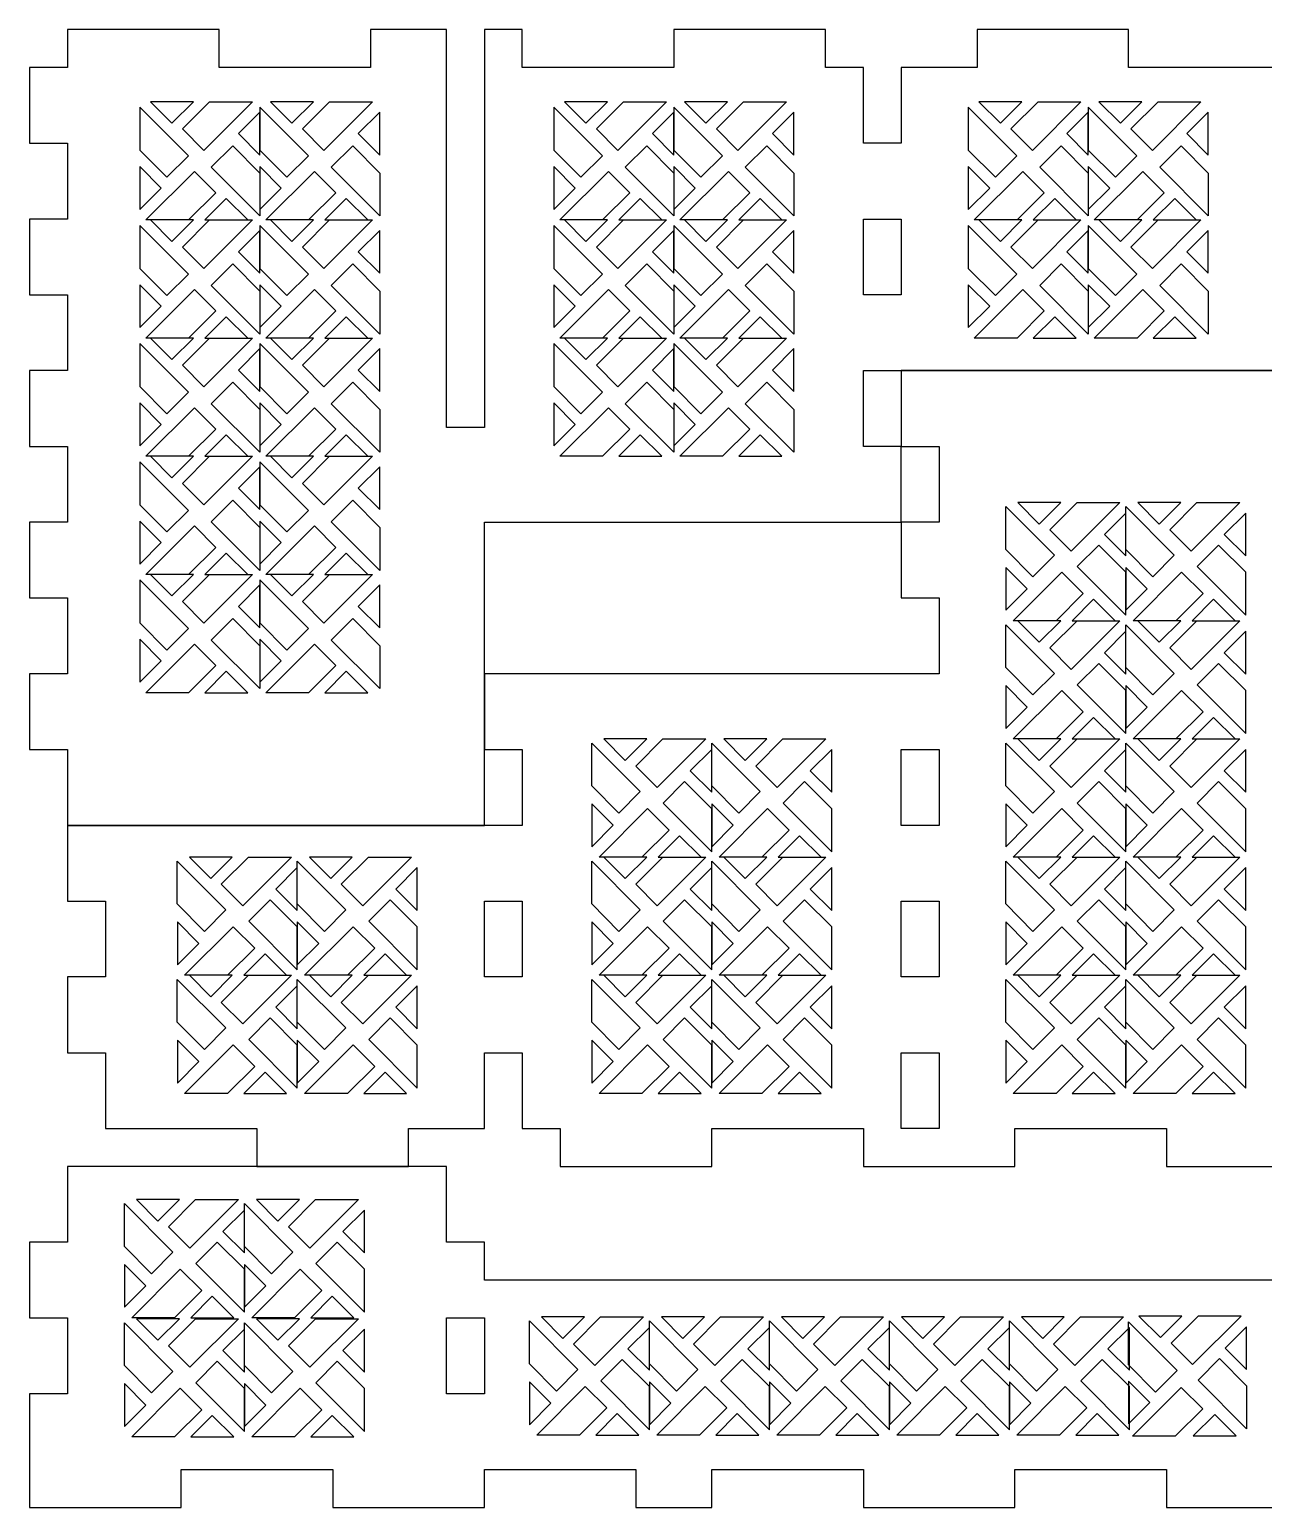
# Model space of a CAD drawing. Extents: x 0 to 1616, y 1148 to 1701.
# Drawn here: x 0 to 462, y 1148 to 1701 of the extents above; entities that cross this region are included whole.
import ezdxf

# ---------------------------------------------------------------- set-up
doc = ezdxf.new("R2010")
doc.units = 0
doc.layers.add('A0134_Printing]', color=7, linetype='CONTINUOUS')

msp = doc.modelspace()

# ---------------------------------------------------------------- linework, layer by layer
at = {"layer": 'A0134_Printing]', "color": 1}
for points in [[(467.841988, 1686.491958), (411.14899, 1686.491958), (411.14899, 1700.664957), (354.455991, 1700.664957), (354.455991, 1686.491958), (326.108992, 1686.491958), (326.108992, 1658.144959), (311.935992, 1658.144959), (311.935992, 1686.491958), (297.762993, 1686.491958), (297.762993, 1700.664957), (241.069994, 1700.664957), (241.069994, 1686.491958), (184.376995, 1686.491958), (184.376995, 1700.664957), (170.203996, 1700.664957), (170.203996, 1551.845961), (156.030996, 1551.845961), (156.030996, 1700.664957), (127.683997, 1700.664957), (127.683997, 1686.491958), (70.990998, 1686.491958), (70.990998, 1700.664957), (14.298, 1700.664957), (14.298, 1686.491958), (0.125, 1686.491958), (0.125, 1658.144959), (14.298, 1658.144959), (14.298, 1629.798959), (0.125, 1629.798959), (0.125, 1601.45196), (14.298, 1601.45196), (14.298, 1573.105961), (0.125, 1573.105961), (0.125, 1544.759961), (14.298, 1544.759961), (14.298, 1516.412962), (0.125, 1516.412962), (0.125, 1488.066963), (14.298, 1488.066963), (14.298, 1459.719964), (0.125, 1459.719964), (0.125, 1431.373964), (14.298, 1431.373964), (14.298, 1403.026965), (170.203996, 1403.026965), (170.203996, 1431.373964), (170.203996, 1459.719964), (170.203996, 1488.066963), (170.203996, 1516.412962), (326.108992, 1516.412962), (326.108992, 1544.759961), (311.935992, 1544.759961), (311.935992, 1573.105961), (326.108992, 1573.105961), (482.014988, 1573.105961)], [(496.187988, 1573.105961), (326.108992, 1573.105961), (326.108992, 1544.759961), (340.281991, 1544.759961), (340.281991, 1516.412962), (326.108992, 1516.412962), (326.108992, 1488.066963), (340.281991, 1488.066963), (340.281991, 1459.719964), (326.108992, 1459.719964), (170.203996, 1459.719964), (170.203996, 1431.373964), (184.376995, 1431.373964), (184.376995, 1403.026965), (170.203996, 1403.026965), (14.298, 1403.026965), (14.298, 1374.680966), (28.470999, 1374.680966), (28.470999, 1346.333966), (14.298, 1346.333966), (14.298, 1317.987967), (28.470999, 1317.987967), (28.470999, 1289.640968), (85.163998, 1289.640968), (85.163998, 1275.467968), (141.856996, 1275.467968), (141.856996, 1289.640968), (170.203996, 1289.640968), (170.203996, 1317.987967), (184.376995, 1317.987967), (184.376995, 1289.640968), (198.549995, 1289.640968), (198.549995, 1275.467968), (255.242994, 1275.467968), (255.242994, 1289.640968), (311.935992, 1289.640968), (311.935992, 1275.467968), (368.628991, 1275.467968), (368.628991, 1289.640968), (425.321989, 1289.640968), (425.321989, 1275.467968), (496.187988, 1275.467968)], [(482.014988, 1232.947969), (170.203996, 1232.947969), (170.203996, 1247.121969), (156.029996, 1247.121969), (156.029996, 1275.467968), (14.298, 1275.467968), (14.298, 1247.121969), (0.125, 1247.121969), (0.125, 1218.77497), (14.298, 1218.77497), (14.298, 1190.42897), (0.125, 1190.42897), (0.125, 1147.908971), (56.817999, 1147.908971), (56.817999, 1162.081971), (113.510997, 1162.081971), (113.510997, 1147.908971), (170.203996, 1147.908971), (170.203996, 1162.081971), (226.896994, 1162.081971), (226.896994, 1147.908971), (255.242994, 1147.908971), (255.242994, 1162.081971), (311.935992, 1162.081971), (311.935992, 1147.908971), (368.628991, 1147.908971), (368.628991, 1162.081971), (425.321989, 1162.081971), (425.321989, 1147.908971), (467.840988, 1147.908971)]]:
    msp.add_lwpolyline(points, dxfattribs=at)
for points in [[(41.355899, 1655.541359), (51.496899, 1645.395359), (59.515899, 1653.418359), (41.355899, 1671.631358)], [(57.273499, 1663.514558), (67.456498, 1673.660558), (83.494498, 1673.660558), (65.334498, 1655.490559)], [(86.225098, 1655.541359), (96.366098, 1645.395359), (104.385097, 1653.418359), (86.225098, 1671.631358)], [(102.142597, 1663.514558), (112.325597, 1673.660558), (128.363597, 1673.660558), (110.203597, 1655.490559)], [(196.196295, 1655.541359), (206.337295, 1645.395359), (214.356295, 1653.418359), (196.196295, 1671.631358)], [(212.113895, 1663.514558), (222.296894, 1673.660558), (238.334894, 1673.660558), (220.174894, 1655.490559)], [(241.065494, 1655.541359), (251.206494, 1645.395359), (259.225494, 1653.418359), (241.065494, 1671.631358)], [(256.983094, 1663.514558), (267.166093, 1673.660558), (283.204093, 1673.660558), (265.044093, 1655.490559)], [(351.185491, 1655.541359), (361.326491, 1645.395359), (369.345491, 1653.418359), (351.185491, 1671.631358)], [(367.102991, 1663.514558), (377.285991, 1673.660558), (393.32399, 1673.660558), (375.163991, 1655.490559)], [(396.05469, 1655.541359), (406.19569, 1645.395359), (414.21469, 1653.418359), (396.05469, 1671.631358)], [(411.97219, 1663.514558), (422.155189, 1673.660558), (438.193189, 1673.660558), (420.033189, 1655.490559)], [(86.233698, 1630.975959), (68.073698, 1649.145959), (76.092698, 1657.211959), (86.233698, 1646.980959)], [(131.102897, 1630.975959), (112.942897, 1649.145959), (120.961897, 1657.211959), (131.102897, 1646.980959)], [(241.074094, 1630.975959), (222.914094, 1649.145959), (230.933094, 1657.211959), (241.074094, 1646.980959)], [(285.943293, 1630.975959), (267.783293, 1649.145959), (275.802293, 1657.211959), (285.943293, 1646.980959)], [(396.06329, 1630.975959), (377.903291, 1649.145959), (385.92229, 1657.211959), (396.06329, 1646.980959)], [(440.932489, 1630.975959), (422.772489, 1649.145959), (430.791489, 1657.211959), (440.932489, 1646.980959)], [(59.595599, 1629.457759), (43.557599, 1629.457759), (61.759598, 1647.627759), (69.778598, 1639.603759)], [(104.464797, 1629.457759), (88.426798, 1629.457759), (106.628797, 1647.627759), (114.647797, 1639.603759)], [(214.435995, 1629.457759), (198.397995, 1629.457759), (216.599995, 1647.627759), (224.618994, 1639.603759)], [(259.305194, 1629.457759), (243.267194, 1629.457759), (261.469193, 1647.627759), (269.488193, 1639.603759)], [(369.425191, 1629.457759), (353.387191, 1629.457759), (371.589191, 1647.627759), (379.608191, 1639.603759)], [(414.29429, 1629.457759), (398.25629, 1629.457759), (416.45829, 1647.627759), (424.477289, 1639.603759)], [(41.355899, 1611.33806), (51.496899, 1601.19206), (59.515899, 1609.21506), (41.355899, 1627.428059)], [(57.273499, 1619.31136), (67.456498, 1629.457359), (83.494498, 1629.457359), (65.334498, 1611.28736)], [(86.225098, 1611.33806), (96.366098, 1601.19206), (104.385097, 1609.21506), (86.225098, 1627.428059)], [(102.142597, 1619.31136), (112.325597, 1629.457359), (128.363597, 1629.457359), (110.203597, 1611.28736)], [(196.196295, 1611.33806), (206.337295, 1601.19206), (214.356295, 1609.21506), (196.196295, 1627.428059)], [(212.113895, 1619.31136), (222.296894, 1629.457359), (238.334894, 1629.457359), (220.174894, 1611.28736)], [(241.065494, 1611.33806), (251.206494, 1601.19206), (259.225494, 1609.21506), (241.065494, 1627.428059)], [(256.983094, 1619.31136), (267.166093, 1629.457359), (283.204093, 1629.457359), (265.044093, 1611.28736)], [(311.935992, 1629.798959), (326.108992, 1629.798959), (326.108992, 1601.45296), (311.935992, 1601.45296)], [(351.185491, 1611.33806), (361.326491, 1601.19206), (369.345491, 1609.21506), (351.185491, 1627.428059)], [(367.102991, 1619.31136), (377.285991, 1629.457359), (393.32399, 1629.457359), (375.163991, 1611.28736)], [(396.05469, 1611.33806), (406.19569, 1601.19206), (414.21469, 1609.21506), (396.05469, 1627.428059)], [(411.97219, 1619.31136), (422.155189, 1629.457359), (438.193189, 1629.457359), (420.033189, 1611.28736)], [(86.233698, 1586.77266), (68.073698, 1604.94266), (76.092698, 1613.00866), (86.233698, 1602.77766)], [(131.102897, 1586.77266), (112.942897, 1604.94266), (120.961897, 1613.00866), (131.102897, 1602.77766)], [(241.074094, 1586.77266), (222.914094, 1604.94266), (230.933094, 1613.00866), (241.074094, 1602.77766)], [(285.943293, 1586.77266), (267.783293, 1604.94266), (275.802293, 1613.00866), (285.943293, 1602.77766)], [(396.06329, 1586.77266), (377.903291, 1604.94266), (385.92229, 1613.00866), (396.06329, 1602.77766)], [(440.932489, 1586.77266), (422.772489, 1604.94266), (430.791489, 1613.00866), (440.932489, 1602.77766)], [(59.595599, 1585.25446), (43.557599, 1585.25446), (61.759598, 1603.42446), (69.778598, 1595.40046)], [(104.464797, 1585.25446), (88.426798, 1585.25446), (106.628797, 1603.42446), (114.647797, 1595.40046)], [(214.435995, 1585.25446), (198.397995, 1585.25446), (216.599995, 1603.42446), (224.618994, 1595.40046)], [(259.305194, 1585.25446), (243.267194, 1585.25446), (261.469193, 1603.42446), (269.488193, 1595.40046)], [(369.425191, 1585.25446), (353.387191, 1585.25446), (371.589191, 1603.42446), (379.608191, 1595.40046)], [(414.29429, 1585.25446), (398.25629, 1585.25446), (416.45829, 1603.42446), (424.477289, 1595.40046)], [(41.355899, 1567.134861), (51.496899, 1556.988861), (59.515899, 1565.011861), (41.355899, 1583.22486)], [(57.273499, 1575.108161), (67.456498, 1585.25416), (83.494498, 1585.25416), (65.334498, 1567.084161)], [(86.225098, 1567.134861), (96.366098, 1556.988861), (104.385097, 1565.011861), (86.225098, 1583.22486)], [(102.142597, 1575.108161), (112.325597, 1585.25416), (128.363597, 1585.25416), (110.203597, 1567.084161)], [(196.196295, 1567.134861), (206.337295, 1556.988861), (214.356295, 1565.011861), (196.196295, 1583.22486)], [(212.113895, 1575.108161), (222.296894, 1585.25416), (238.334894, 1585.25416), (220.174894, 1567.084161)], [(241.065494, 1567.134861), (251.206494, 1556.988861), (259.225494, 1565.011861), (241.065494, 1583.22486)], [(256.983094, 1575.108161), (267.166093, 1585.25416), (283.204093, 1585.25416), (265.044093, 1567.084161)], [(86.233698, 1542.569461), (68.073698, 1560.739461), (76.092698, 1568.805461), (86.233698, 1558.574461)], [(131.102897, 1542.569461), (112.942897, 1560.739461), (120.961897, 1568.805461), (131.102897, 1558.574461)], [(241.074094, 1542.569461), (222.914094, 1560.739461), (230.933094, 1568.805461), (241.074094, 1558.574461)], [(285.943293, 1542.569461), (267.783293, 1560.739461), (275.802293, 1568.805461), (285.943293, 1558.574461)], [(59.595599, 1541.051261), (43.557599, 1541.051261), (61.759598, 1559.221261), (69.778598, 1551.197261)], [(104.464797, 1541.051261), (88.426798, 1541.051261), (106.628797, 1559.221261), (114.647797, 1551.197261)], [(214.435995, 1541.051261), (198.397995, 1541.051261), (216.599995, 1559.221261), (224.618994, 1551.197261)], [(259.305194, 1541.051261), (243.267194, 1541.051261), (261.469193, 1559.221261), (269.488193, 1551.197261)], [(41.355899, 1522.931562), (51.496899, 1512.785562), (59.515899, 1520.808562), (41.355899, 1539.021562)], [(57.273499, 1530.904862), (67.456498, 1541.050861), (83.494498, 1541.050861), (65.334498, 1522.880862)], [(86.225098, 1522.931562), (96.366098, 1512.785562), (104.385097, 1520.808562), (86.225098, 1539.021562)], [(102.142597, 1530.904862), (112.325597, 1541.050861), (128.363597, 1541.050861), (110.203597, 1522.880862)], [(86.233698, 1498.366163), (68.073698, 1516.536162), (76.092698, 1524.602162), (86.233698, 1514.371162)], [(131.102897, 1498.366163), (112.942897, 1516.536162), (120.961897, 1524.602162), (131.102897, 1514.371162)], [(365.209891, 1522.229862), (383.36989, 1504.059862), (375.350891, 1495.993863), (365.209891, 1506.224862)], [(391.84809, 1523.748162), (407.88609, 1523.748162), (389.68409, 1505.578162), (381.66509, 1513.602162)], [(410.07909, 1522.229862), (428.239089, 1504.059862), (420.220089, 1495.993863), (410.07909, 1506.224862)], [(436.717189, 1523.748162), (452.755189, 1523.748162), (434.553189, 1505.578162), (426.534189, 1513.602162)], [(59.595599, 1496.847963), (43.557599, 1496.847963), (61.759598, 1515.017962), (69.778598, 1506.993962)], [(104.464797, 1496.847963), (88.426798, 1496.847963), (106.628797, 1515.017962), (114.647797, 1506.993962)], [(410.08769, 1497.664563), (399.94669, 1507.810562), (391.92769, 1499.787563), (410.08769, 1481.574563)], [(454.956889, 1497.664563), (444.815889, 1507.810562), (436.796889, 1499.787563), (454.956889, 1481.574563)], [(41.355899, 1478.728363), (51.496899, 1468.582363), (59.515899, 1476.605363), (41.355899, 1494.818363)], [(57.273499, 1486.701663), (67.456498, 1496.847663), (83.494498, 1496.847663), (65.334498, 1478.677663)], [(86.225098, 1478.728363), (96.366098, 1468.582363), (104.385097, 1476.605363), (86.225098, 1494.818363)], [(102.142597, 1486.701663), (112.325597, 1496.847663), (128.363597, 1496.847663), (110.203597, 1478.677663)], [(394.17019, 1489.691163), (383.98719, 1479.545163), (367.949191, 1479.545163), (386.10919, 1497.715163)], [(439.039389, 1489.691163), (428.856389, 1479.545163), (412.81839, 1479.545163), (430.978389, 1497.715163)], [(86.233698, 1454.162964), (68.073698, 1472.332963), (76.092698, 1480.398963), (86.233698, 1470.167963)], [(131.102897, 1454.162964), (112.942897, 1472.332963), (120.961897, 1480.398963), (131.102897, 1470.167963)], [(365.209891, 1478.026563), (383.36989, 1459.856564), (375.350891, 1451.790564), (365.209891, 1462.021563)], [(391.84809, 1479.544863), (407.88609, 1479.544863), (389.68409, 1461.374863), (381.66509, 1469.398863)], [(410.07909, 1478.026563), (428.239089, 1459.856564), (420.220089, 1451.790564), (410.07909, 1462.021563)], [(436.717189, 1479.544863), (452.755189, 1479.544863), (434.553189, 1461.374863), (426.534189, 1469.398863)], [(59.595599, 1452.644764), (43.557599, 1452.644764), (61.759598, 1470.814763), (69.778598, 1462.790763)], [(104.464797, 1452.644764), (88.426798, 1452.644764), (106.628797, 1470.814763), (114.647797, 1462.790763)], [(410.08769, 1453.461264), (399.94669, 1463.607263), (391.92769, 1455.584264), (410.08769, 1437.371264)], [(454.956889, 1453.461264), (444.815889, 1463.607263), (436.796889, 1455.584264), (454.956889, 1437.371264)], [(394.17019, 1445.487864), (383.98719, 1435.341864), (367.949191, 1435.341864), (386.10919, 1453.511864)], [(439.039389, 1445.487864), (428.856389, 1435.341864), (412.81839, 1435.341864), (430.978389, 1453.511864)], [(210.369495, 1433.823364), (228.529494, 1415.653365), (220.510494, 1407.587365), (210.369495, 1417.818365)], [(237.007594, 1435.341664), (253.045594, 1435.341664), (234.843594, 1417.171665), (226.824594, 1425.195664)], [(255.238694, 1433.823364), (273.398693, 1415.653365), (265.379693, 1407.587365), (255.238694, 1417.818365)], [(281.876793, 1435.341664), (297.914793, 1435.341664), (279.712793, 1417.171665), (271.693793, 1425.195664)], [(365.209891, 1433.823364), (383.36989, 1415.653365), (375.350891, 1407.587365), (365.209891, 1417.818365)], [(391.84809, 1435.341664), (407.88609, 1435.341664), (389.68409, 1417.171665), (381.66509, 1425.195664)], [(410.07909, 1433.823364), (428.239089, 1415.653365), (420.220089, 1407.587365), (410.07909, 1417.818365)], [(436.717189, 1435.341664), (452.755189, 1435.341664), (434.553189, 1417.171665), (426.534189, 1425.195664)], [(340.281991, 1403.026965), (326.108992, 1403.026965), (326.108992, 1431.372964), (340.281991, 1431.372964)], [(255.247294, 1409.258065), (245.106294, 1419.404065), (237.087294, 1411.381065), (255.247294, 1393.168065)], [(300.116492, 1409.258065), (289.975493, 1419.404065), (281.956493, 1411.381065), (300.116492, 1393.168065)], [(410.08769, 1409.258065), (399.94669, 1419.404065), (391.92769, 1411.381065), (410.08769, 1393.168065)], [(454.956889, 1409.258065), (444.815889, 1419.404065), (436.796889, 1411.381065), (454.956889, 1393.168065)], [(239.329694, 1401.284665), (229.146694, 1391.138665), (213.108695, 1391.138665), (231.268694, 1409.308665)], [(284.198893, 1401.284665), (274.015893, 1391.138665), (257.977894, 1391.138665), (276.137893, 1409.308665)], [(394.17019, 1401.284665), (383.98719, 1391.138665), (367.949191, 1391.138665), (386.10919, 1409.308665)], [(439.039389, 1401.284665), (428.856389, 1391.138665), (412.81839, 1391.138665), (430.978389, 1409.308665)], [(55.380299, 1389.620065), (73.540298, 1371.450066), (65.521298, 1363.384066), (55.380299, 1373.615066)], [(82.018398, 1391.138365), (98.056398, 1391.138365), (79.854398, 1372.968366), (71.835398, 1380.992365)], [(100.249497, 1389.620065), (118.409497, 1371.450066), (110.390497, 1363.384066), (100.249497, 1373.615066)], [(126.887597, 1391.138365), (142.925596, 1391.138365), (124.723597, 1372.968366), (116.704597, 1380.992365)], [(210.369495, 1389.620065), (228.529494, 1371.450066), (220.510494, 1363.384066), (210.369495, 1373.615066)], [(237.007594, 1391.138365), (253.045594, 1391.138365), (234.843594, 1372.968366), (226.824594, 1380.992365)], [(255.238694, 1389.620065), (273.398693, 1371.450066), (265.379693, 1363.384066), (255.238694, 1373.615066)], [(281.876793, 1391.138365), (297.914793, 1391.138365), (279.712793, 1372.968366), (271.693793, 1380.992365)], [(365.209891, 1389.620065), (383.36989, 1371.450066), (375.350891, 1363.384066), (365.209891, 1373.615066)], [(391.84809, 1391.138365), (407.88609, 1391.138365), (389.68409, 1372.968366), (381.66509, 1380.992365)], [(410.07909, 1389.620065), (428.239089, 1371.450066), (420.220089, 1363.384066), (410.07909, 1373.615066)], [(436.717189, 1391.138365), (452.755189, 1391.138365), (434.553189, 1372.968366), (426.534189, 1380.992365)], [(100.258097, 1365.054766), (90.117098, 1375.200766), (82.098098, 1367.177766), (100.258097, 1348.964766)], [(145.127296, 1365.054766), (134.986297, 1375.200766), (126.967297, 1367.177766), (145.127296, 1348.964766)], [(184.376995, 1346.333966), (170.203996, 1346.333966), (170.203996, 1374.680966), (184.376995, 1374.680966)], [(255.247294, 1365.054766), (245.106294, 1375.200766), (237.087294, 1367.177766), (255.247294, 1348.964766)], [(300.116492, 1365.054766), (289.975493, 1375.200766), (281.956493, 1367.177766), (300.116492, 1348.964766)], [(340.281991, 1346.333966), (326.108992, 1346.333966), (326.108992, 1374.680966), (340.281991, 1374.680966)], [(410.08769, 1365.054766), (399.94669, 1375.200766), (391.92769, 1367.177766), (410.08769, 1348.964766)], [(454.956889, 1365.054766), (444.815889, 1375.200766), (436.796889, 1367.177766), (454.956889, 1348.964766)], [(84.340598, 1357.081366), (74.157598, 1346.935366), (58.119599, 1346.935366), (76.279598, 1365.105366)], [(129.209797, 1357.081366), (119.026797, 1346.935366), (102.988797, 1346.935366), (121.148797, 1365.105366)], [(239.329694, 1357.081366), (229.146694, 1346.935366), (213.108695, 1346.935366), (231.268694, 1365.105366)], [(284.198893, 1357.081366), (274.015893, 1346.935366), (257.977894, 1346.935366), (276.137893, 1365.105366)], [(394.17019, 1357.081366), (383.98719, 1346.935366), (367.949191, 1346.935366), (386.10919, 1365.105366)], [(439.039389, 1357.081366), (428.856389, 1346.935366), (412.81839, 1346.935366), (430.978389, 1365.105366)], [(55.380299, 1345.416866), (73.540298, 1327.246867), (65.521298, 1319.180867), (55.380299, 1329.411867)], [(82.018398, 1346.935066), (98.056398, 1346.935066), (79.854398, 1328.765067), (71.835398, 1336.789067)], [(100.249497, 1345.416866), (118.409497, 1327.246867), (110.390497, 1319.180867), (100.249497, 1329.411867)], [(126.887597, 1346.935066), (142.925596, 1346.935066), (124.723597, 1328.765067), (116.704597, 1336.789067)], [(210.369495, 1345.416866), (228.529494, 1327.246867), (220.510494, 1319.180867), (210.369495, 1329.411867)], [(237.007594, 1346.935066), (253.045594, 1346.935066), (234.843594, 1328.765067), (226.824594, 1336.789067)], [(255.238694, 1345.416866), (273.398693, 1327.246867), (265.379693, 1319.180867), (255.238694, 1329.411867)], [(281.876793, 1346.935066), (297.914793, 1346.935066), (279.712793, 1328.765067), (271.693793, 1336.789067)], [(365.209891, 1345.416866), (383.36989, 1327.246867), (375.350891, 1319.180867), (365.209891, 1329.411867)], [(391.84809, 1346.935066), (407.88609, 1346.935066), (389.68409, 1328.765067), (381.66509, 1336.789067)], [(410.07909, 1345.416866), (428.239089, 1327.246867), (420.220089, 1319.180867), (410.07909, 1329.411867)], [(436.717189, 1346.935066), (452.755189, 1346.935066), (434.553189, 1328.765067), (426.534189, 1336.789067)], [(100.258097, 1320.851567), (90.117098, 1330.997567), (82.098098, 1322.974567), (100.258097, 1304.761567)], [(145.127296, 1320.851567), (134.986297, 1330.997567), (126.967297, 1322.974567), (145.127296, 1304.761567)], [(255.247294, 1320.851567), (245.106294, 1330.997567), (237.087294, 1322.974567), (255.247294, 1304.761567)], [(300.116492, 1320.851567), (289.975493, 1330.997567), (281.956493, 1322.974567), (300.116492, 1304.761567)], [(410.08769, 1320.851567), (399.94669, 1330.997567), (391.92769, 1322.974567), (410.08769, 1304.761567)], [(454.956889, 1320.851567), (444.815889, 1330.997567), (436.796889, 1322.974567), (454.956889, 1304.761567)], [(84.340598, 1312.878167), (74.157598, 1302.732167), (58.119599, 1302.732167), (76.279598, 1320.902167)], [(129.209797, 1312.878167), (119.026797, 1302.732167), (102.988797, 1302.732167), (121.148797, 1320.902167)], [(239.329694, 1312.878167), (229.146694, 1302.732167), (213.108695, 1302.732167), (231.268694, 1320.902167)], [(284.198893, 1312.878167), (274.015893, 1302.732167), (257.977894, 1302.732167), (276.137893, 1320.902167)], [(340.281991, 1289.640968), (326.108992, 1289.640968), (326.108992, 1317.986967), (340.281991, 1317.986967)], [(394.17019, 1312.878167), (383.98719, 1302.732167), (367.949191, 1302.732167), (386.10919, 1320.902167)], [(439.039389, 1312.878167), (428.856389, 1302.732167), (412.81839, 1302.732167), (430.978389, 1320.902167)], [(35.587499, 1261.543468), (53.747499, 1243.373469), (45.728499, 1235.307469), (35.587499, 1245.538469)], [(62.225598, 1263.061568), (78.263598, 1263.061568), (60.061598, 1244.891569), (52.042599, 1252.915569)], [(80.456698, 1261.543468), (98.616698, 1243.373469), (90.597698, 1235.307469), (80.456698, 1245.538469)], [(107.094797, 1263.061568), (123.132797, 1263.061568), (104.930797, 1244.891569), (96.911798, 1252.915569)], [(80.465298, 1236.978069), (70.324298, 1247.124069), (62.305298, 1239.101069), (80.465298, 1220.888069)], [(125.334497, 1236.978069), (115.193497, 1247.124069), (107.174497, 1239.101069), (125.334497, 1220.888069)], [(64.547798, 1229.004769), (54.364799, 1218.85877), (38.326799, 1218.85877), (56.486799, 1237.028769)], [(109.416997, 1229.004769), (99.233998, 1218.85877), (83.195998, 1218.85877), (101.355997, 1237.028769)], [(35.587499, 1216.97797), (53.747499, 1198.80797), (45.728499, 1190.74197), (35.587499, 1200.97297)], [(62.225598, 1218.49627), (78.263598, 1218.49627), (60.061598, 1200.32627), (52.042599, 1208.35027)], [(80.456698, 1216.97797), (98.616698, 1198.80797), (90.597698, 1190.74197), (80.456698, 1200.97297)], [(107.094797, 1218.49627), (123.132797, 1218.49627), (104.930797, 1200.32627), (96.911798, 1208.35027)], [(170.203996, 1190.42897), (156.030996, 1190.42897), (156.030996, 1218.77497), (170.203996, 1218.77497)], [(187.065395, 1217.64897), (205.225395, 1199.47897), (197.206395, 1191.41297), (187.065395, 1201.64397)], [(213.703495, 1219.16737), (229.741494, 1219.16737), (211.539495, 1200.99737), (203.520495, 1209.02137)], [(231.934594, 1217.64897), (250.094594, 1199.47897), (242.075594, 1191.41297), (231.934594, 1201.64397)], [(258.572694, 1219.16737), (274.610693, 1219.16737), (256.408694, 1200.99737), (248.389694, 1209.02137)], [(276.803793, 1217.64897), (294.963793, 1199.47897), (286.944793, 1191.41297), (276.803793, 1201.64397)], [(303.441892, 1219.16737), (319.479892, 1219.16737), (301.277892, 1200.99737), (293.258893, 1209.02137)], [(321.672992, 1217.64897), (339.832992, 1199.47897), (331.813992, 1191.41297), (321.672992, 1201.64397)], [(348.311091, 1219.16737), (364.349091, 1219.16737), (346.147091, 1200.99737), (338.128092, 1209.02137)], [(366.542191, 1217.64897), (384.70219, 1199.47897), (376.683191, 1191.41297), (366.542191, 1201.64397)], [(393.18029, 1219.16737), (409.21829, 1219.16737), (391.01629, 1200.99737), (382.99729, 1209.02137)], [(411.08269, 1201.26487), (411.08269, 1217.30287), (429.252689, 1199.10087), (421.228689, 1191.08187)], [(437.166289, 1219.50457), (427.020289, 1209.36357), (435.043289, 1201.34457), (453.256289, 1219.50457)], [(80.465298, 1192.41267), (70.324298, 1202.55867), (62.305298, 1194.53567), (80.465298, 1176.322671)], [(125.334497, 1192.41267), (115.193497, 1202.55867), (107.174497, 1194.53567), (125.334497, 1176.322671)], [(231.943194, 1193.08367), (221.802194, 1203.22967), (213.783195, 1195.20667), (231.943194, 1176.993671)], [(276.812393, 1193.08367), (266.671393, 1203.22967), (258.652394, 1195.20667), (276.812393, 1176.993671)], [(321.681592, 1193.08367), (311.540592, 1203.22967), (303.521592, 1195.20667), (321.681592, 1176.993671)], [(366.550791, 1193.08367), (356.409791, 1203.22967), (348.390791, 1195.20667), (366.550791, 1176.993671)], [(411.41999, 1193.08367), (401.27899, 1203.22967), (393.25999, 1195.20667), (411.41999, 1176.993671)], [(445.139589, 1203.58697), (455.285589, 1193.40397), (455.285589, 1177.365971), (437.115589, 1195.52497)], [(64.547798, 1184.43927), (54.364799, 1174.293271), (38.326799, 1174.293271), (56.486799, 1192.46327)], [(109.416997, 1184.43927), (99.233998, 1174.293271), (83.195998, 1174.293271), (101.355997, 1192.46327)], [(216.025695, 1185.11047), (205.842695, 1174.964471), (189.804695, 1174.964471), (207.964695, 1193.13447)], [(260.894893, 1185.11047), (250.711894, 1174.964471), (234.673894, 1174.964471), (252.833894, 1193.13447)], [(305.763992, 1185.11047), (295.580993, 1174.964471), (279.542993, 1174.964471), (297.702993, 1193.13447)], [(350.633191, 1185.11047), (340.450191, 1174.964471), (324.412192, 1174.964471), (342.572191, 1193.13447)], [(395.50239, 1185.11047), (385.31939, 1174.964471), (369.281391, 1174.964471), (387.44139, 1193.13447)], [(412.60089, 1174.626771), (430.770889, 1192.78677), (438.836889, 1184.76777), (428.605889, 1174.626771)]]:
    msp.add_lwpolyline(points, close=True, dxfattribs=at)
at = {"layer": 'A0134_Printing]', "color": 4}
for points in [[(61.389798, 1673.660958), (45.351799, 1673.660958), (53.370799, 1665.636958)], [(78.205698, 1661.733458), (86.224698, 1653.709459), (86.224698, 1669.757458)], [(106.258997, 1673.660958), (90.220998, 1673.660958), (98.239998, 1665.636958)], [(123.074897, 1661.733458), (131.093897, 1653.709459), (131.093897, 1669.757458)], [(216.230195, 1673.660958), (200.192195, 1673.660958), (208.211195, 1665.636958)], [(233.046194, 1661.733458), (241.065194, 1653.709459), (241.065194, 1669.757458)], [(261.099393, 1673.660958), (245.061394, 1673.660958), (253.080394, 1665.636958)], [(277.915293, 1661.733458), (285.934293, 1653.709459), (285.934293, 1669.757458)], [(371.219391, 1673.660958), (355.181391, 1673.660958), (363.200391, 1665.636958)], [(388.03529, 1661.733458), (396.05429, 1653.709459), (396.05429, 1669.757458)], [(416.08859, 1673.660958), (400.05059, 1673.660958), (408.06959, 1665.636958)], [(432.904489, 1661.733458), (440.923489, 1653.709459), (440.923489, 1669.757458)], [(41.355899, 1649.421959), (41.355899, 1633.374959), (49.374899, 1641.397959)], [(86.225098, 1649.421959), (86.225098, 1633.374959), (94.244098, 1641.397959)], [(196.196295, 1649.421959), (196.196295, 1633.374959), (204.215295, 1641.397959)], [(241.065494, 1649.421959), (241.065494, 1633.374959), (249.084494, 1641.397959)], [(351.185491, 1649.421959), (351.185491, 1633.374959), (359.204491, 1641.397959)], [(396.05469, 1649.421959), (396.05469, 1633.374959), (404.07369, 1641.397959)], [(73.694198, 1637.481359), (65.675198, 1629.457359), (81.713198, 1629.457359)], [(118.563397, 1637.481359), (110.544397, 1629.457359), (126.582397, 1629.457359)], [(228.534594, 1637.481359), (220.515594, 1629.457359), (236.553594, 1629.457359)], [(273.403793, 1637.481359), (265.384793, 1629.457359), (281.422793, 1629.457359)], [(383.52379, 1637.481359), (375.504791, 1629.457359), (391.54279, 1629.457359)], [(428.392989, 1637.481359), (420.373989, 1629.457359), (436.411989, 1629.457359)], [(61.389798, 1629.457759), (45.351799, 1629.457759), (53.370799, 1621.433759)], [(78.205698, 1617.53016), (86.224698, 1609.50616), (86.224698, 1625.554159)], [(106.258997, 1629.457759), (90.220998, 1629.457759), (98.239998, 1621.433759)], [(123.074897, 1617.53016), (131.093897, 1609.50616), (131.093897, 1625.554159)], [(216.230195, 1629.457759), (200.192195, 1629.457759), (208.211195, 1621.433759)], [(233.046194, 1617.53016), (241.065194, 1609.50616), (241.065194, 1625.554159)], [(261.099393, 1629.457759), (245.061394, 1629.457759), (253.080394, 1621.433759)], [(277.915293, 1617.53016), (285.934293, 1609.50616), (285.934293, 1625.554159)], [(371.219391, 1629.457759), (355.181391, 1629.457759), (363.200391, 1621.433759)], [(388.03529, 1617.53016), (396.05429, 1609.50616), (396.05429, 1625.554159)], [(416.08859, 1629.457759), (400.05059, 1629.457759), (408.06959, 1621.433759)], [(432.904489, 1617.53016), (440.923489, 1609.50616), (440.923489, 1625.554159)], [(41.355899, 1605.21876), (41.355899, 1589.17176), (49.374899, 1597.19476)], [(86.225098, 1605.21876), (86.225098, 1589.17176), (94.244098, 1597.19476)], [(196.196295, 1605.21876), (196.196295, 1589.17176), (204.215295, 1597.19476)], [(241.065494, 1605.21876), (241.065494, 1589.17176), (249.084494, 1597.19476)], [(351.185491, 1605.21876), (351.185491, 1589.17176), (359.204491, 1597.19476)], [(396.05469, 1605.21876), (396.05469, 1589.17176), (404.07369, 1597.19476)], [(73.694198, 1593.27816), (65.675198, 1585.25416), (81.713198, 1585.25416)], [(118.563397, 1593.27816), (110.544397, 1585.25416), (126.582397, 1585.25416)], [(228.534594, 1593.27816), (220.515594, 1585.25416), (236.553594, 1585.25416)], [(273.403793, 1593.27816), (265.384793, 1585.25416), (281.422793, 1585.25416)], [(383.52379, 1593.27816), (375.504791, 1585.25416), (391.54279, 1585.25416)], [(428.392989, 1593.27816), (420.373989, 1585.25416), (436.411989, 1585.25416)], [(61.389798, 1585.25446), (45.351799, 1585.25446), (53.370799, 1577.230461)], [(78.205698, 1573.326861), (86.224698, 1565.302861), (86.224698, 1581.35086)], [(106.258997, 1585.25446), (90.220998, 1585.25446), (98.239998, 1577.230461)], [(123.074897, 1573.326861), (131.093897, 1565.302861), (131.093897, 1581.35086)], [(216.230195, 1585.25446), (200.192195, 1585.25446), (208.211195, 1577.230461)], [(233.046194, 1573.326861), (241.065194, 1565.302861), (241.065194, 1581.35086)], [(261.099393, 1585.25446), (245.061394, 1585.25446), (253.080394, 1577.230461)], [(277.915293, 1573.326861), (285.934293, 1565.302861), (285.934293, 1581.35086)], [(41.355899, 1561.015461), (41.355899, 1544.968461), (49.374899, 1552.991461)], [(86.225098, 1561.015461), (86.225098, 1544.968461), (94.244098, 1552.991461)], [(196.196295, 1561.015461), (196.196295, 1544.968461), (204.215295, 1552.991461)], [(241.065494, 1561.015461), (241.065494, 1544.968461), (249.084494, 1552.991461)], [(73.694198, 1549.074961), (65.675198, 1541.050961), (81.713198, 1541.050961)], [(118.563397, 1549.074961), (110.544397, 1541.050961), (126.582397, 1541.050961)], [(228.534594, 1549.074961), (220.515594, 1541.050961), (236.553594, 1541.050961)], [(273.403793, 1549.074961), (265.384793, 1541.050961), (281.422793, 1541.050961)], [(61.389798, 1541.051261), (45.351799, 1541.051261), (53.370799, 1533.027262)], [(78.205698, 1529.123662), (86.224698, 1521.099662), (86.224698, 1537.147662)], [(106.258997, 1541.051261), (90.220998, 1541.051261), (98.239998, 1533.027262)], [(123.074897, 1529.123662), (131.093897, 1521.099662), (131.093897, 1537.147662)], [(377.749391, 1515.724462), (385.76839, 1523.748462), (369.730391, 1523.748462)], [(422.618589, 1515.724462), (430.637589, 1523.748462), (414.59959, 1523.748462)], [(41.355899, 1516.812262), (41.355899, 1500.765262), (49.374899, 1508.788262)], [(86.225098, 1516.812262), (86.225098, 1500.765262), (94.244098, 1508.788262)], [(410.08769, 1503.783862), (410.08769, 1519.830862), (402.06869, 1511.807862)], [(454.956889, 1503.783862), (454.956889, 1519.830862), (446.937889, 1511.807862)], [(73.694198, 1504.871662), (65.675198, 1496.847663), (81.713198, 1496.847663)], [(118.563397, 1504.871662), (110.544397, 1496.847663), (126.582397, 1496.847663)], [(373.237891, 1491.472363), (365.218891, 1499.496363), (365.218891, 1483.448363)], [(418.10709, 1491.472363), (410.08809, 1499.496363), (410.08809, 1483.448363)], [(61.389798, 1496.847963), (45.351799, 1496.847963), (53.370799, 1488.823963)], [(78.205698, 1484.920363), (86.224698, 1476.896363), (86.224698, 1492.944363)], [(106.258997, 1496.847963), (90.220998, 1496.847963), (98.239998, 1488.823963)], [(123.074897, 1484.920363), (131.093897, 1476.896363), (131.093897, 1492.944363)], [(390.05379, 1479.544863), (406.09179, 1479.544863), (398.07279, 1487.568863)], [(434.922989, 1479.544863), (450.960989, 1479.544863), (442.941989, 1487.568863)], [(377.749391, 1471.521163), (385.76839, 1479.545163), (369.730391, 1479.545163)], [(422.618589, 1471.521163), (430.637589, 1479.545163), (414.59959, 1479.545163)], [(41.355899, 1472.608963), (41.355899, 1456.561964), (49.374899, 1464.584963)], [(86.225098, 1472.608963), (86.225098, 1456.561964), (94.244098, 1464.584963)], [(410.08769, 1459.580664), (410.08769, 1475.627663), (402.06869, 1467.604663)], [(454.956889, 1459.580664), (454.956889, 1475.627663), (446.937889, 1467.604663)], [(73.694198, 1460.668463), (65.675198, 1452.644464), (81.713198, 1452.644464)], [(118.563397, 1460.668463), (110.544397, 1452.644464), (126.582397, 1452.644464)], [(373.237891, 1447.269164), (365.218891, 1455.293164), (365.218891, 1439.245164)], [(418.10709, 1447.269164), (410.08809, 1455.293164), (410.08809, 1439.245164)], [(390.05379, 1435.341664), (406.09179, 1435.341664), (398.07279, 1443.365664)], [(434.922989, 1435.341664), (450.960989, 1435.341664), (442.941989, 1443.365664)], [(222.908994, 1427.317964), (230.927994, 1435.341964), (214.889995, 1435.341964)], [(267.778193, 1427.317964), (275.797193, 1435.341964), (259.759194, 1435.341964)], [(377.749391, 1427.317964), (385.76839, 1435.341964), (369.730391, 1435.341964)], [(422.618589, 1427.317964), (430.637589, 1435.341964), (414.59959, 1435.341964)], [(255.247294, 1415.377365), (255.247294, 1431.424364), (247.228294, 1423.401364)], [(300.116492, 1415.377365), (300.116492, 1431.424364), (292.097493, 1423.401364)], [(410.08769, 1415.377365), (410.08769, 1431.424364), (402.06869, 1423.401364)], [(454.956889, 1415.377365), (454.956889, 1431.424364), (446.937889, 1423.401364)], [(218.397495, 1403.065865), (210.378495, 1411.089865), (210.378495, 1395.041865)], [(263.266593, 1403.065865), (255.247594, 1411.089865), (255.247594, 1395.041865)], [(373.237891, 1403.065865), (365.218891, 1411.089865), (365.218891, 1395.041865)], [(418.10709, 1403.065865), (410.08809, 1411.089865), (410.08809, 1395.041865)], [(235.213394, 1391.138365), (251.251394, 1391.138365), (243.232394, 1399.162365)], [(280.082593, 1391.138365), (296.120593, 1391.138365), (288.101593, 1399.162365)], [(390.05379, 1391.138365), (406.09179, 1391.138365), (398.07279, 1399.162365)], [(434.922989, 1391.138365), (450.960989, 1391.138365), (442.941989, 1399.162365)], [(67.919798, 1383.114665), (75.938798, 1391.138665), (59.900799, 1391.138665)], [(112.788997, 1383.114665), (120.807997, 1391.138665), (104.769997, 1391.138665)], [(222.908994, 1383.114665), (230.927994, 1391.138665), (214.889995, 1391.138665)], [(267.778193, 1383.114665), (275.797193, 1391.138665), (259.759194, 1391.138665)], [(377.749391, 1383.114665), (385.76839, 1391.138665), (369.730391, 1391.138665)], [(422.618589, 1383.114665), (430.637589, 1391.138665), (414.59959, 1391.138665)], [(100.258097, 1371.174166), (100.258097, 1387.221165), (92.239098, 1379.198166)], [(145.127296, 1371.174166), (145.127296, 1387.221165), (137.108297, 1379.198166)], [(255.247294, 1371.174166), (255.247294, 1387.221165), (247.228294, 1379.198166)], [(300.116492, 1371.174166), (300.116492, 1387.221165), (292.097493, 1379.198166)], [(410.08769, 1371.174166), (410.08769, 1387.221165), (402.06869, 1379.198166)], [(454.956889, 1371.174166), (454.956889, 1387.221165), (446.937889, 1379.198166)], [(63.408298, 1358.862666), (55.389299, 1366.886666), (55.389299, 1350.838666)], [(108.277497, 1358.862666), (100.258497, 1366.886666), (100.258497, 1350.838666)], [(218.397495, 1358.862666), (210.378495, 1366.886666), (210.378495, 1350.838666)], [(263.266593, 1358.862666), (255.247594, 1366.886666), (255.247594, 1350.838666)], [(373.237891, 1358.862666), (365.218891, 1366.886666), (365.218891, 1350.838666)], [(418.10709, 1358.862666), (410.08809, 1366.886666), (410.08809, 1350.838666)], [(80.224198, 1346.935066), (96.262198, 1346.935066), (88.243198, 1354.959066)], [(125.093397, 1346.935066), (141.131396, 1346.935066), (133.112397, 1354.959066)], [(235.213394, 1346.935066), (251.251394, 1346.935066), (243.232394, 1354.959066)], [(280.082593, 1346.935066), (296.120593, 1346.935066), (288.101593, 1354.959066)], [(390.05379, 1346.935066), (406.09179, 1346.935066), (398.07279, 1354.959066)], [(434.922989, 1346.935066), (450.960989, 1346.935066), (442.941989, 1354.959066)], [(67.919798, 1338.911467), (75.938798, 1346.935466), (59.900799, 1346.935466)], [(112.788997, 1338.911467), (120.807997, 1346.935466), (104.769997, 1346.935466)], [(222.908994, 1338.911467), (230.927994, 1346.935466), (214.889995, 1346.935466)], [(267.778193, 1338.911467), (275.797193, 1346.935466), (259.759194, 1346.935466)], [(377.749391, 1338.911467), (385.76839, 1346.935466), (369.730391, 1346.935466)], [(422.618589, 1338.911467), (430.637589, 1346.935466), (414.59959, 1346.935466)], [(100.258097, 1326.970867), (100.258097, 1343.017866), (92.239098, 1334.994867)], [(145.127296, 1326.970867), (145.127296, 1343.017866), (137.108297, 1334.994867)], [(255.247294, 1326.970867), (255.247294, 1343.017866), (247.228294, 1334.994867)], [(300.116492, 1326.970867), (300.116492, 1343.017866), (292.097493, 1334.994867)], [(410.08769, 1326.970867), (410.08769, 1343.017866), (402.06869, 1334.994867)], [(454.956889, 1326.970867), (454.956889, 1343.017866), (446.937889, 1334.994867)], [(63.408298, 1314.659367), (55.389299, 1322.683367), (55.389299, 1306.635367)], [(108.277497, 1314.659367), (100.258497, 1322.683367), (100.258497, 1306.635367)], [(218.397495, 1314.659367), (210.378495, 1322.683367), (210.378495, 1306.635367)], [(263.266593, 1314.659367), (255.247594, 1322.683367), (255.247594, 1306.635367)], [(373.237891, 1314.659367), (365.218891, 1322.683367), (365.218891, 1306.635367)], [(418.10709, 1314.659367), (410.08809, 1322.683367), (410.08809, 1306.635367)], [(80.224198, 1302.731767), (96.262198, 1302.731767), (88.243198, 1310.755767)], [(125.093397, 1302.731767), (141.131396, 1302.731767), (133.112397, 1310.755767)], [(235.213394, 1302.731767), (251.251394, 1302.731767), (243.232394, 1310.755767)], [(280.082593, 1302.731767), (296.120593, 1302.731767), (288.101593, 1310.755767)], [(390.05379, 1302.731767), (406.09179, 1302.731767), (398.07279, 1310.755767)], [(434.922989, 1302.731767), (450.960989, 1302.731767), (442.941989, 1310.755767)], [(48.126999, 1255.038069), (56.145999, 1263.062068), (40.107999, 1263.062068)], [(92.996198, 1255.038069), (101.015197, 1263.062068), (84.977198, 1263.062068)], [(80.465298, 1243.097469), (80.465298, 1259.144469), (72.446298, 1251.121469)], [(125.334497, 1243.097469), (125.334497, 1259.144469), (117.315497, 1251.121469)], [(43.615499, 1230.785969), (35.596499, 1238.809969), (35.596499, 1222.761969)], [(88.484698, 1230.785969), (80.465698, 1238.809969), (80.465698, 1222.761969)], [(60.431398, 1218.85837), (76.469398, 1218.85837), (68.450398, 1226.882369)], [(105.300597, 1218.85837), (121.338597, 1218.85837), (113.319597, 1226.882369)], [(48.126999, 1210.47267), (56.145999, 1218.49667), (40.107999, 1218.49667)], [(92.996198, 1210.47267), (101.015197, 1218.49667), (84.977198, 1218.49667)], [(199.604895, 1211.14367), (207.623895, 1219.16767), (191.585895, 1219.16767)], [(244.474094, 1211.14367), (252.493094, 1219.16767), (236.455094, 1219.16767)], [(289.343293, 1211.14367), (297.362293, 1219.16767), (281.324293, 1219.16767)], [(334.212492, 1211.14367), (342.231491, 1219.16767), (326.193492, 1219.16767)], [(379.081691, 1211.14367), (387.10069, 1219.16767), (371.062691, 1219.16767)], [(431.046889, 1219.50457), (414.99989, 1219.50457), (423.022889, 1211.48557)], [(80.465298, 1198.53207), (80.465298, 1214.57907), (72.446298, 1206.55607)], [(125.334497, 1198.53207), (125.334497, 1214.57907), (117.315497, 1206.55607)], [(231.943194, 1199.20307), (231.943194, 1215.25007), (223.924194, 1207.22707)], [(276.812393, 1199.20307), (276.812393, 1215.25007), (268.793393, 1207.22707)], [(321.681592, 1199.20307), (321.681592, 1215.25007), (313.662592, 1207.22707)], [(366.550791, 1199.20307), (366.550791, 1215.25007), (358.531791, 1207.22707)], [(411.41999, 1199.20307), (411.41999, 1215.25007), (403.40099, 1207.22707)], [(455.285889, 1199.47067), (455.285889, 1215.50867), (447.261889, 1207.48967)], [(43.615499, 1186.22057), (35.596499, 1194.24457), (35.596499, 1178.196571)], [(88.484698, 1186.22057), (80.465698, 1194.24457), (80.465698, 1178.196571)], [(195.093395, 1186.89157), (187.074395, 1194.91557), (187.074395, 1178.867571)], [(239.962594, 1186.89157), (231.943594, 1194.91557), (231.943594, 1178.867571)], [(284.831793, 1186.89157), (276.812793, 1194.91557), (276.812793, 1178.867571)], [(329.700992, 1186.89157), (321.681992, 1194.91557), (321.681992, 1178.867571)], [(374.570191, 1186.89157), (366.551191, 1194.91557), (366.551191, 1178.867571)], [(419.10639, 1187.16627), (411.08239, 1195.18527), (411.08239, 1179.147271)], [(211.909295, 1174.964071), (227.947294, 1174.964071), (219.928295, 1182.98807)], [(256.778494, 1174.964071), (272.816493, 1174.964071), (264.797493, 1182.98807)], [(301.647692, 1174.964071), (317.685692, 1174.964071), (309.666692, 1182.98807)], [(346.516891, 1174.964071), (362.554891, 1174.964071), (354.535891, 1182.98807)], [(391.38609, 1174.964071), (407.42409, 1174.964071), (399.40509, 1182.98807)], [(60.431398, 1174.293071), (76.469398, 1174.293071), (68.450398, 1182.31707)], [(105.300597, 1174.293071), (121.338597, 1174.293071), (113.319597, 1182.31707)], [(443.358389, 1182.65477), (435.334389, 1174.635771), (451.382389, 1174.635771)]]:
    msp.add_lwpolyline(points, close=True, dxfattribs=at)

doc.saveas('drawing.dxf')
